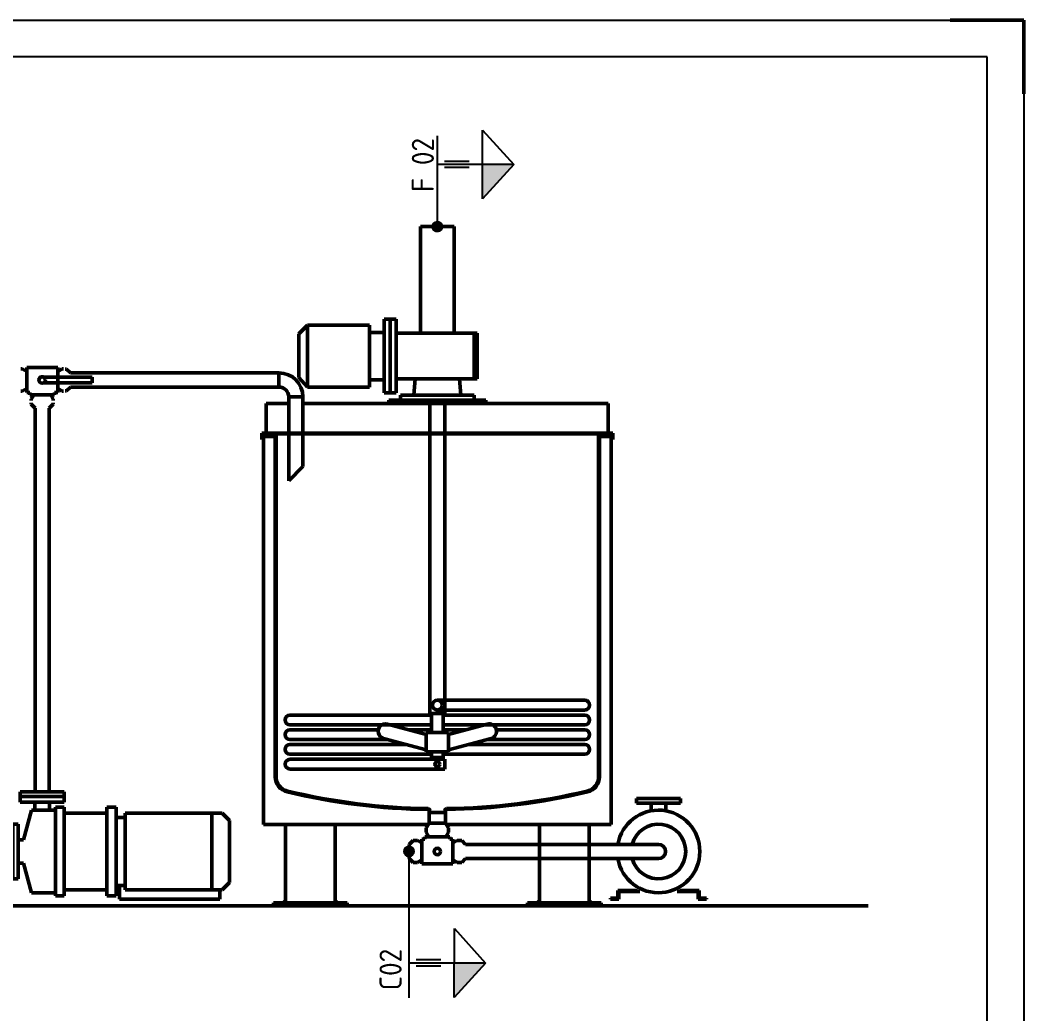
# Model space of a CAD drawing. Header units: millimetres. Extents: x 0 to 10500, y 0 to 7425.
# Drawn here: x 7096 to 10500, y 4057 to 7425 of the extents above; entities that cross this region are included whole.
import ezdxf

# ---------------------------------------------------------------- set-up
doc = ezdxf.new("R2010")
doc.units = ezdxf.units.MM
doc.header["$LTSCALE"] = 25
doc.linetypes.add('AM_ISO02W050', pattern=[7.5, 6, -1.5])
for name, color, linetype, lineweight in [('AM_0', 7, 'Continuous', 50), ('AM_3', 6, 'AM_ISO02W050', 25), ('AM_5', 3, 'Continuous', 25), ('AM_8', 1, 'Continuous', 25), ('AM_BOR', 7, 'Continuous', 50)]:
    doc.layers.add(name, color=color, linetype=linetype, lineweight=lineweight)
doc.styles.get("Standard").update_dxf_attribs({"font": 'ISOCP.SHX'})

# ---------------------------------------------------------------- blocks, each defined once
blk = doc.blocks.new('POMPALAT')
at = {"layer": 'AM_0', "color": 7, "linetype": 'Continuous'}
for p, q in [((3253.91, 1922.43), (3253.91, 1958.43)), ((3253.91, 1958.43), (3438.91, 1958.43)), ((3253.91, 1940.43), (3438.91, 1940.43)), ((3438.91, 1922.43), (3438.91, 1958.43)), ((3253.91, 1922.43), (3438.91, 1922.43)), ((3306.41, 1903.87), (3306.41, 1922.43)), ((3386.41, 1903.87), (3386.41, 1922.43)), ((3513.64, 1915.43), (3529.64, 1915.43)), ((3513.64, 1765.43), (3513.64, 1915.43)), ((3548.64, 1915.43), (3529.64, 1915.43)), ((3532.64, 1765.43), (3532.64, 1915.43)), ((3548.64, 1765.43), (3548.64, 1915.43)), ((3306.41, 1903.87), (3206.41, 1877.07)), ((3206.41, 1795.43), (3206.41, 1877.07)), ((3386.41, 1903.87), (3486.41, 1877.07)), ((3486.41, 1795.43), (3486.41, 1877.07)), ((3513.64, 1865.43), (3487.39, 1865.43)), ((3513.64, 1815.43), (3487.39, 1815.43)), ((3196.41, 1765.43), (3196.41, 1795.43)), ((3196.41, 1795.43), (3346.41, 1795.43)), ((3346.41, 1795.43), (3496.41, 1795.43)), ((3496.41, 1765.43), (3496.41, 1795.43)), ((3196.41, 1765.43), (3496.41, 1765.43)), ((3216.41, 1621.43), (3216.41, 1765.43)), ((3476.41, 1765.43), (3476.41, 1621.43)), ((3513.64, 1765.43), (3529.64, 1765.43)), ((3548.64, 1765.43), (3529.64, 1765.43)), ((3196.41, 1621.43), (3496.41, 1621.43)), ((3196.41, 1621.43), (3196.41, 1605.43)), ((3196.41, 1589.43), (3196.41, 1605.43)), ((3496.41, 1621.43), (3496.41, 1605.43)), ((3496.41, 1589.43), (3496.41, 1605.43)), ((3184.41, 1238.43), (3184.41, 1578.43)), ((3184.41, 1578.43), (3231.41, 1578.43)), ((3196.41, 1589.43), (3496.41, 1589.43)), ((3231.41, 1559.43), (3231.41, 1589.43)), ((3461.41, 1559.43), (3461.41, 1589.43)), ((3216.41, 1230.43), (3216.41, 1559.43)), ((3216.41, 1559.43), (3476.41, 1559.43)), ((3476.41, 1230.43), (3476.41, 1559.43)), ((3216.41, 1265.43), (3476.41, 1265.43)), ((3184.41, 1238.43), (3216.41, 1238.43)), ((3241.41, 1205.43), (3216.41, 1230.43)), ((3451.41, 1205.43), (3476.41, 1230.43)), ((3241.41, 1205.43), (3451.41, 1205.43))]:
    blk.add_line(p, q, dxfattribs=at)
blk = doc.blocks.new('A3')
for p, q in [((415, 292), (5, 292)), ((415, 5), (415, 292))]:
    blk.add_line(p, q)
at = {"layer": 'AM_BOR', "color": 1, "lineweight": 25}
for p, q in [((0, 297), (420, 297)), ((420, 297), (420, 0))]:
    blk.add_line(p, q, dxfattribs=at)
at = {"layer": 'AM_BOR'}
for p, q in [((420, 297), (410, 297)), ((420, 287), (420, 297))]:
    blk.add_line(p, q, dxfattribs=at)

msp = doc.modelspace()

# ---------------------------------------------------------------- linework, layer by layer
at = {"layer": 'AM_0', "color": 3, "linetype": 'Continuous'}
for p, q in [((8453.814, 6725.411), (8453.814, 6363.911)), ((8453.814, 6725.411), (8567.814, 6725.411)), ((8567.814, 6725.411), (8567.814, 6363.911)), ((8330.814, 6411.411), (8330.814, 6161.411)), ((8330.814, 6411.411), (8370.814, 6411.411)), ((8350.814, 6411.411), (8350.814, 6161.411)), ((8370.814, 6411.411), (8370.814, 6161.411)), ((8070.814, 6391.411), (8040.814, 6361.411)), ((8070.814, 6391.411), (8280.814, 6391.411)), ((8070.814, 6181.411), (8070.814, 6391.411)), ((8280.814, 6391.411), (8280.814, 6181.411)), ((8280.814, 6366.411), (8330.814, 6366.411)), ((8040.814, 6361.411), (8040.814, 6213.551)), ((8370.814, 6363.911), (8645.814, 6363.911)), ((8635.814, 6363.911), (8635.814, 6208.911)), ((8645.814, 6363.911), (8645.814, 6208.911)), ((8040.814, 6213.551), (8070.814, 6181.411)), ((8280.814, 6206.411), (8330.814, 6206.411)), ((8370.814, 6208.911), (8645.814, 6208.911)), ((8435.814, 6208.911), (8430.814, 6154.411)), ((8585.814, 6208.911), (8590.814, 6154.411)), ((8070.814, 6181.411), (8280.814, 6181.411)), ((8330.814, 6161.411), (8370.814, 6161.411)), ((8675.814, 6136.411), (8345.814, 6136.411)), ((8345.814, 6136.411), (8345.814, 6125.411)), ((8385.814, 6154.411), (8385.814, 6136.411)), ((8385.814, 6154.411), (8635.814, 6154.411)), ((8635.814, 6154.411), (8635.814, 6136.411)), ((8675.814, 6136.411), (8675.814, 6125.411)), ((7930.334, 6125.411), (8006.914, 6125.411)), ((7930.334, 6025.411), (7930.334, 6125.411)), ((8054.714, 6125.411), (9090.334, 6125.411)), ((8485.814, 6125.411), (8485.814, 5075.411)), ((8535.814, 6125.411), (8535.814, 5075.411)), ((9090.334, 6025.411), (9090.334, 6125.411)), ((7915.814, 6025.411), (9105.814, 6025.411)), ((7915.814, 6003.411), (7915.814, 6025.411)), ((8005.814, 6030.411), (8005.814, 6025.411)), ((8055.814, 6030.411), (8055.814, 6025.411)), ((9105.814, 6003.411), (9105.814, 6025.411)), ((7915.814, 6023.411), (9105.814, 6023.411)), ((7920.814, 6003.411), (7915.814, 6003.411)), ((7920.814, 6023.411), (7920.814, 4698.411)), ((7920.814, 6013.411), (7960.814, 6013.411)), ((7960.814, 6023.411), (7960.814, 4860.781)), ((7963.814, 6018.411), (7963.814, 4860.781)), ((9057.814, 6018.411), (9057.814, 4860.781)), ((9060.814, 6023.411), (9060.814, 4860.781)), ((9060.814, 6013.411), (9100.814, 6013.411)), ((9100.814, 6023.411), (9100.814, 4698.411)), ((9100.814, 6003.411), (9105.814, 6003.411)), ((8510.814, 5119.911), (9010.814, 5119.911)), ((8535.814, 5075.411), (8485.814, 5075.411)), ((8490.814, 5075.411), (8490.814, 5010.411)), ((8510.814, 5086.911), (9010.814, 5086.911)), ((8530.814, 5075.411), (8530.814, 5010.411)), ((8010.814, 5069.911), (8490.814, 5069.911)), ((8341.434, 5039.131), (8473.314, 5003.791)), ((8530.814, 5069.911), (9010.814, 5069.911)), ((8680.194, 5039.131), (8548.314, 5003.791)), ((8010.814, 5036.911), (8490.814, 5036.911)), ((8010.814, 5019.911), (8310.455, 5019.911)), ((8413.158, 5019.911), (8490.814, 5019.911)), ((8548.314, 5010.411), (8473.314, 5010.411)), ((8473.314, 5010.411), (8473.314, 4945.411)), ((8530.814, 5036.911), (9010.814, 5036.911)), ((8530.814, 5019.911), (8608.469, 5019.911)), ((8548.314, 5010.411), (8548.314, 4945.411)), ((8711.173, 5019.911), (9010.814, 5019.911)), ((8010.814, 4986.911), (8343.125, 4986.911)), ((8328.494, 4990.831), (8473.314, 4952.031)), ((8693.134, 4990.831), (8548.314, 4952.031)), ((8678.502, 4986.911), (9010.814, 4986.911)), ((8010.814, 4969.911), (8406.577, 4969.911)), ((8010.814, 4936.911), (8490.814, 4936.911)), ((8548.314, 4945.411), (8473.314, 4945.411)), ((8490.814, 4945.411), (8490.814, 4925.411)), ((8530.814, 4945.411), (8530.814, 4925.411)), ((8530.814, 4936.911), (9010.814, 4936.911)), ((8615.05, 4969.911), (9010.814, 4969.911)), ((8010.814, 4919.911), (8535.814, 4919.911)), ((8530.814, 4925.411), (8490.814, 4925.411)), ((8535.814, 4919.911), (8535.814, 4886.911)), ((8010.814, 4886.911), (8535.814, 4886.911)), ((8482.814, 4746.681), (8482.814, 4703.921)), ((8482.814, 4739.461), (8538.814, 4739.461)), ((8538.814, 4746.681), (8538.814, 4703.921)), ((7920.814, 4698.411), (8479.634, 4698.411)), ((7995.814, 4698.411), (7995.814, 4433.411)), ((8163.814, 4698.411), (8163.814, 4433.411)), ((8473.314, 4687.461), (8482.814, 4703.921)), ((8482.814, 4703.921), (8538.814, 4703.921)), ((8548.314, 4687.461), (8538.814, 4703.921)), ((8541.994, 4698.411), (9100.814, 4698.411)), ((8857.814, 4698.411), (8857.814, 4433.411)), ((9025.814, 4698.411), (9025.814, 4433.411)), ((8473.314, 4687.461), (8473.314, 4677.461)), ((8548.314, 4687.461), (8548.314, 4677.461)), ((7954.814, 4433.411), (7954.814, 4423.411)), ((8204.814, 4433.411), (7954.814, 4433.411)), ((7988.814, 4433.411), (7995.814, 4440.411)), ((8163.814, 4440.411), (8170.814, 4433.411)), ((8204.814, 4433.411), (8204.814, 4423.411)), ((8816.814, 4433.411), (8816.814, 4423.411)), ((8816.814, 4433.411), (9066.814, 4433.411)), ((8850.814, 4433.411), (8857.814, 4440.411)), ((9025.814, 4440.411), (9032.814, 4433.411)), ((9066.814, 4433.411), (9066.814, 4423.411)), ((7954.814, 4423.411), (8204.814, 4423.411)), ((8816.814, 4423.411), (9066.814, 4423.411))]:
    msp.add_line(p, q, dxfattribs=at)
at = {"layer": 'AM_0', "color": 7, "linetype": 'Continuous'}
for p, q in [((7098.315, 6242.911), (7103.315, 6242.911)), ((7118.315, 6234.251), (7103.315, 6242.911)), ((7118.315, 6247.411), (7223.315, 6247.411)), ((7118.315, 6163.411), (7118.315, 6247.411)), ((7223.315, 6163.411), (7223.315, 6247.411)), ((7223.315, 6234.251), (7238.315, 6242.911)), ((7238.315, 6242.911), (7243.315, 6242.911)), ((7248.315, 6242.411), (7253.315, 6242.411)), ((7253.315, 6242.411), (7266.315, 6229.411)), ((7175.405, 6215.411), (7340.815, 6215.411)), ((7973.814, 6229.411), (7266.315, 6229.411)), ((7340.815, 6215.411), (7340.815, 6195.411)), ((7973.814, 6181.411), (7973.814, 6229.411)), ((7098.315, 6167.911), (7103.315, 6167.911)), ((7118.315, 6176.571), (7103.315, 6167.911)), ((7118.315, 6163.411), (7128.815, 6163.411)), ((7128.815, 6163.411), (7128.815, 6155.411)), ((7175.405, 6195.411), (7340.815, 6195.411)), ((7212.815, 6163.411), (7223.315, 6163.411)), ((7212.815, 6163.411), (7212.815, 6155.411)), ((7223.315, 6176.571), (7238.315, 6167.911)), ((7238.315, 6167.911), (7243.315, 6167.911)), ((7248.315, 6168.411), (7253.315, 6168.411)), ((7253.315, 6168.411), (7266.315, 6181.411)), ((7973.814, 6181.411), (7266.315, 6181.411)), ((7128.815, 6155.411), (7212.815, 6155.411)), ((7141.975, 6155.411), (7133.315, 6140.411)), ((7133.315, 6135.411), (7133.315, 6140.411)), ((7133.815, 6127.911), (7133.815, 6122.911)), ((7199.655, 6155.411), (7208.315, 6140.411)), ((7207.815, 6127.911), (7207.815, 6122.911)), ((7208.315, 6135.411), (7208.315, 6140.411)), ((8006.814, 5863.961), (8006.814, 6148.411)), ((8006.814, 6148.411), (8054.814, 6148.411)), ((8054.814, 5911.961), (8054.814, 6148.411)), ((7133.815, 6122.911), (7146.815, 6109.911)), ((7146.815, 6099.911), (7146.815, 6109.911)), ((7146.815, 4806.461), (7146.815, 6099.911)), ((7194.615, 6099.911), (7194.615, 6099.911)), ((7207.815, 6122.911), (7194.815, 6109.911)), ((7194.815, 6099.911), (7194.815, 6109.911)), ((7194.815, 4806.461), (7194.815, 6099.911)), ((8006.814, 5863.961), (8054.814, 5911.961)), ((9335.814, 4787.461), (9185.814, 4787.461)), ((9185.814, 4771.461), (9185.814, 4787.461)), ((9335.814, 4771.461), (9185.814, 4771.461)), ((9235.814, 4771.461), (9235.814, 4745.211)), ((9285.814, 4771.461), (9285.814, 4745.211)), ((9335.814, 4771.461), (9335.814, 4787.461)), ((8473.314, 4682.461), (8473.314, 4672.461)), ((8481.974, 4657.461), (8473.314, 4672.461)), ((8539.654, 4657.461), (8548.314, 4672.461)), ((8548.314, 4682.461), (8548.314, 4672.461)), ((8428.314, 4644.961), (8414.814, 4631.461)), ((8414.814, 4631.461), (8414.814, 4583.461)), ((8428.314, 4644.961), (8443.314, 4644.961)), ((8458.314, 4636.301), (8443.314, 4644.961)), ((8458.314, 4649.461), (8468.814, 4649.461)), ((8458.314, 4649.461), (8458.314, 4565.461)), ((8468.814, 4657.461), (8552.814, 4657.461)), ((8468.814, 4649.461), (8468.814, 4657.461)), ((8552.814, 4649.461), (8552.814, 4657.461)), ((8552.814, 4649.461), (8563.314, 4649.461)), ((8563.314, 4649.461), (8563.314, 4565.461)), ((8563.314, 4636.301), (8578.314, 4644.961)), ((8578.314, 4644.961), (8593.314, 4644.961)), ((8593.314, 4644.961), (8606.814, 4631.461)), ((9260.814, 4631.461), (8606.814, 4631.461)), ((8428.314, 4569.961), (8414.814, 4583.461)), ((8428.314, 4569.961), (8443.314, 4569.961)), ((8458.314, 4578.621), (8443.314, 4569.961)), ((8458.314, 4565.461), (8563.314, 4565.461)), ((8563.314, 4578.621), (8578.314, 4569.961)), ((8578.314, 4569.961), (8593.314, 4569.961)), ((8593.314, 4569.961), (8606.814, 4583.461)), ((9260.814, 4583.461), (8606.814, 4583.461)), ((9122.814, 4475.461), (9189.564, 4475.461)), ((9122.814, 4449.461), (9122.814, 4475.461)), ((9126.814, 4445.461), (9126.814, 4471.461)), ((9126.814, 4471.461), (9197.534, 4471.461)), ((9394.814, 4471.461), (9324.094, 4471.461)), ((9398.814, 4475.461), (9332.064, 4475.461)), ((9394.814, 4445.461), (9394.814, 4471.461)), ((9398.814, 4449.461), (9398.814, 4475.461)), ((9097.814, 4445.461), (9097.814, 4449.461)), ((9097.814, 4449.461), (9122.814, 4449.461)), ((9126.814, 4445.461), (9097.814, 4445.461)), ((9423.814, 4445.461), (9394.814, 4445.461)), ((9423.814, 4449.461), (9398.814, 4449.461)), ((9423.814, 4445.461), (9423.814, 4449.461)), ((9971.962, 4423.411), (4478.131, 4423.411))]:
    msp.add_line(p, q, dxfattribs=at)
for centre in [(7170.815, 6205.411), (8510.814, 4607.461)]:
    msp.add_circle(centre, 11, dxfattribs=at)
at = {"layer": 'AM_0', "color": 3, "linetype": 'Continuous'}
for centre, radius in [((8510.814, 5103.411), 16.5), ((8510.814, 4903.411), 8.5)]:
    msp.add_circle(centre, radius, dxfattribs=at)
at = {"layer": 'AM_0', "color": 7, "linetype": 'Continuous'}
for centre, radius, start, end in [((7973.814, 6148.411), 81, 0, 90), ((7973.814, 6148.411), 33, 0, 90), ((9260.814, 4607.461), 140, 189.871, 170.129), ((9260.814, 4607.461), 92.5, 195.038, 164.962), ((9260.814, 4607.461), 24, 270, 90)]:
    msp.add_arc(centre, radius, start, end, dxfattribs=at)
at = {"layer": 'AM_0', "color": 3, "linetype": 'Continuous'}
for centre, radius, start, end in [((9010.814, 5103.411), 16.5, 270, 90), ((8010.814, 5053.411), 16.5, 90, 270), ((8334.964, 5014.981), 25, 74.9999, 255), ((8686.664, 5014.981), 25, 285, 105), ((9010.814, 5053.411), 16.5, 270, 90), ((8010.814, 5003.411), 16.5, 90, 270), ((9010.814, 5003.411), 16.5, 270, 90), ((8010.814, 4953.411), 16.5, 90, 270), ((9010.814, 4953.411), 16.5, 270, 90), ((8010.814, 4903.411), 16.5, 90, 270), ((8013.814, 4860.781), 53, 180, 256.914), ((8013.814, 4860.781), 50, 180, 256.634), ((9007.814, 4860.781), 50, 283.366, 0), ((9007.814, 4860.781), 53, 283.366, 0), ((8510.814, 6952.551), 2203, 256.641, 269.195), ((8510.814, 6952.551), 2200, 256.634, 269.195), ((8510.814, 6952.551), 2200, 270.805, 283.366), ((8510.814, 6952.551), 2203, 270.805, 283.366), ((8479.814, 4746.681), 3, 0, 89.1937), ((8479.814, 4746.681), 6, 0, 89.1937), ((8541.814, 4746.681), 6, 90.8063, 180), ((8541.814, 4746.681), 3, 90.8063, 180)]:
    msp.add_arc(centre, radius, start, end, dxfattribs=at)
at = {"layer": 'AM_3', "color": 1, "linetype": 'Continuous'}
for p, q in [((8526.164, 6718.543), (8504.364, 6740.363)), ((8504.664, 6740.498), (8526.314, 6718.878)), ((8526.414, 6719.218), (8505.014, 6740.628)), ((8505.364, 6740.753), (8526.564, 6719.568)), ((8526.664, 6719.923), (8505.714, 6740.873)), ((8506.064, 6740.983), (8526.764, 6720.283)), ((8526.914, 6720.648), (8506.464, 6741.083)), ((8506.814, 6741.183), (8526.964, 6721.023)), ((8527.064, 6721.408), (8507.214, 6741.273)), ((8507.614, 6741.353), (8527.164, 6721.798)), ((8527.214, 6722.193), (8508.014, 6741.423)), ((8508.414, 6741.488), (8527.314, 6722.603)), ((8527.364, 6723.018), (8508.814, 6741.543)), ((8509.264, 6741.588), (8527.414, 6723.443)), ((8527.414, 6723.878), (8509.664, 6741.623)), ((8510.114, 6741.648), (8527.464, 6724.328)), ((8527.464, 6724.788), (8510.614, 6741.663)), ((8511.064, 6741.663), (8527.464, 6725.258)), ((8527.464, 6725.743), (8511.564, 6741.648)), ((8512.064, 6741.618), (8527.414, 6726.243)), ((8527.364, 6726.763), (8512.564, 6741.568)), ((8513.114, 6741.503), (8527.314, 6727.303)), ((8527.214, 6727.858), (8513.664, 6741.413)), ((8514.264, 6741.303), (8527.114, 6728.443)), ((8526.964, 6729.058), (8514.864, 6741.163)), ((8515.514, 6740.983), (8526.814, 6729.703)), ((8526.564, 6730.398), (8516.214, 6740.763)), ((8516.964, 6740.488), (8526.314, 6731.143)), ((8511.814, 6708.363), (8494.164, 6726.028)), ((8494.164, 6725.583), (8511.364, 6708.343)), ((8510.914, 6708.333), (8494.164, 6725.118)), ((8494.164, 6724.643), (8510.464, 6708.338)), ((8509.964, 6708.353), (8494.164, 6724.158)), ((8494.214, 6726.468), (8512.264, 6708.398)), ((8494.214, 6723.653), (8509.464, 6708.388)), ((8512.714, 6708.443), (8494.264, 6726.898)), ((8508.914, 6708.438), (8494.264, 6723.128)), ((8494.314, 6727.313), (8513.114, 6708.493)), ((8494.314, 6722.588), (8508.414, 6708.508)), ((8513.514, 6708.558), (8494.364, 6727.723)), ((8494.414, 6728.123), (8513.914, 6708.628)), ((8507.814, 6708.598), (8494.414, 6722.023)), ((8514.314, 6708.708), (8494.514, 6728.513)), ((8494.514, 6721.433), (8507.264, 6708.718)), ((8494.614, 6728.898), (8514.714, 6708.798)), ((8506.614, 6708.868), (8494.664, 6720.813)), ((8515.064, 6708.893), (8494.714, 6729.273)), ((8494.814, 6729.643), (8515.464, 6708.993)), ((8494.864, 6720.158), (8505.964, 6709.053)), ((8515.814, 6709.103), (8494.914, 6730.008)), ((8495.014, 6730.363), (8516.164, 6709.218)), ((8505.264, 6709.283), (8495.064, 6719.458)), ((8516.514, 6709.343), (8495.164, 6730.708)), ((8495.264, 6731.053), (8516.864, 6709.473)), ((8495.364, 6718.698), (8504.514, 6709.568)), ((8517.214, 6709.608), (8495.414, 6731.388)), ((8495.564, 6731.718), (8517.514, 6709.748)), ((8517.864, 6709.893), (8495.714, 6732.043)), ((8503.664, 6709.943), (8495.764, 6717.853)), ((8495.864, 6732.363), (8518.164, 6710.048)), ((8518.464, 6710.208), (8496.014, 6732.673)), ((8496.164, 6732.983), (8518.764, 6710.368)), ((8496.264, 6716.883), (8502.664, 6710.443)), ((8519.114, 6710.538), (8496.364, 6733.283)), ((8496.514, 6733.583), (8519.364, 6710.713)), ((8519.664, 6710.893), (8496.714, 6733.873)), ((8496.864, 6734.158), (8519.964, 6711.078)), ((8501.464, 6711.198), (8497.014, 6715.658)), ((8520.264, 6711.268), (8497.064, 6734.443)), ((8497.264, 6734.718), (8520.514, 6711.463)), ((8520.814, 6711.663), (8497.464, 6734.988)), ((8497.664, 6735.258), (8521.064, 6711.863)), ((8521.314, 6712.073), (8497.864, 6735.518)), ((8498.114, 6735.778), (8521.564, 6712.288)), ((8521.814, 6712.508), (8498.314, 6736.028)), ((8498.514, 6736.278), (8522.064, 6712.728)), ((8522.314, 6712.958), (8498.764, 6736.518)), ((8499.014, 6736.758), (8522.564, 6713.193)), ((8522.814, 6713.428), (8499.214, 6736.993)), ((8499.464, 6737.223), (8523.014, 6713.673)), ((8523.264, 6713.918), (8499.714, 6737.448)), ((8499.964, 6737.668), (8523.464, 6714.168)), ((8523.664, 6714.428), (8500.214, 6737.883)), ((8500.514, 6738.093), (8523.914, 6714.688)), ((8524.114, 6714.953), (8500.764, 6738.298)), ((8501.014, 6738.498), (8524.314, 6715.223)), ((8524.514, 6715.498), (8501.314, 6738.693)), ((8501.564, 6738.883), (8524.664, 6715.783)), ((8524.864, 6716.068), (8501.864, 6739.068)), ((8502.164, 6739.248), (8525.064, 6716.358)), ((8525.214, 6716.653), (8502.464, 6739.423)), ((8502.764, 6739.593), (8525.414, 6716.953)), ((8525.564, 6717.263), (8503.064, 6739.758)), ((8503.364, 6739.918), (8525.714, 6717.573)), ((8525.864, 6717.893), (8503.714, 6740.073)), ((8504.014, 6740.218), (8526.014, 6718.213)), ((8525.964, 6731.968), (8517.764, 6740.133)), ((8518.714, 6739.663), (8525.464, 6732.908)), ((8524.764, 6734.068), (8519.864, 6738.978)), ((8521.814, 6737.493), (8523.314, 6736.023)), ((8414.564, 4624.173), (8398.164, 4607.768)), ((8398.164, 4607.298), (8415.014, 4624.173)), ((8398.164, 4608.253), (8414.064, 4624.158)), ((8415.514, 4624.158), (8398.164, 4606.838)), ((8398.214, 4606.388), (8415.964, 4624.133)), ((8413.564, 4624.128), (8398.214, 4608.753)), ((8416.364, 4624.098), (8398.214, 4605.953)), ((8398.264, 4609.273), (8413.064, 4624.078)), ((8398.264, 4605.528), (8416.814, 4624.053)), ((8412.514, 4624.013), (8398.314, 4609.813)), ((8417.214, 4623.998), (8398.314, 4605.113)), ((8398.414, 4604.703), (8417.614, 4623.933)), ((8398.414, 4610.368), (8411.964, 4623.923)), ((8418.014, 4623.863), (8398.464, 4604.308)), ((8411.364, 4623.813), (8398.514, 4610.953)), ((8398.564, 4603.918), (8418.414, 4623.783)), ((8418.814, 4623.693), (8398.664, 4603.533)), ((8398.664, 4611.568), (8410.764, 4623.673)), ((8398.714, 4603.158), (8419.164, 4623.593)), ((8410.114, 4623.493), (8398.814, 4612.213)), ((8419.564, 4623.493), (8398.864, 4602.793)), ((8398.964, 4602.433), (8419.914, 4623.383)), ((8399.064, 4612.908), (8409.414, 4623.273)), ((8420.264, 4623.263), (8399.064, 4602.078)), ((8399.214, 4601.728), (8420.614, 4623.138)), ((8420.964, 4623.008), (8399.314, 4601.388)), ((8408.664, 4622.998), (8399.314, 4613.653)), ((8399.464, 4601.053), (8421.264, 4622.873)), ((8421.614, 4622.728), (8399.614, 4600.723)), ((8399.664, 4614.478), (8407.864, 4622.643)), ((8399.764, 4600.403), (8421.914, 4622.583)), ((8422.264, 4622.428), (8399.914, 4600.083)), ((8400.064, 4599.773), (8422.564, 4622.268)), ((8406.914, 4622.173), (8400.164, 4615.418)), ((8422.864, 4622.103), (8400.214, 4599.463)), ((8400.414, 4599.163), (8423.164, 4621.933)), ((8423.464, 4621.758), (8400.564, 4598.868)), ((8400.764, 4598.578), (8423.764, 4621.578)), ((8400.864, 4616.578), (8405.764, 4621.488)), ((8424.064, 4621.393), (8400.964, 4598.293)), ((8401.114, 4598.008), (8424.314, 4621.203)), ((8424.614, 4621.008), (8401.314, 4597.733)), ((8401.514, 4597.463), (8424.864, 4620.808)), ((8425.114, 4620.603), (8401.714, 4597.198)), ((8401.964, 4596.938), (8425.414, 4620.393)), ((8425.664, 4620.178), (8402.164, 4596.678)), ((8403.814, 4620.003), (8402.314, 4618.533)), ((8402.364, 4596.428), (8425.914, 4619.958)), ((8426.164, 4619.733), (8402.614, 4596.183)), ((8402.814, 4595.938), (8426.414, 4619.503)), ((8426.614, 4619.268), (8403.064, 4595.703)), ((8403.314, 4595.468), (8426.864, 4619.028)), ((8427.114, 4618.788), (8403.564, 4595.238)), ((8403.814, 4595.018), (8427.314, 4618.538)), ((8427.514, 4618.288), (8404.064, 4594.798)), ((8404.314, 4594.583), (8427.764, 4618.028)), ((8427.964, 4617.768), (8404.564, 4594.373)), ((8404.814, 4594.173), (8428.164, 4617.498)), ((8428.364, 4617.228), (8405.114, 4593.973)), ((8405.364, 4593.778), (8428.564, 4616.953)), ((8428.764, 4616.668), (8405.664, 4593.588)), ((8405.964, 4593.403), (8428.914, 4616.383)), ((8429.114, 4616.093), (8406.264, 4593.223)), ((8406.514, 4593.048), (8429.264, 4615.793)), ((8429.464, 4615.493), (8406.864, 4592.878)), ((8407.164, 4592.718), (8429.614, 4615.183)), ((8429.764, 4614.873), (8407.464, 4592.558)), ((8407.764, 4592.403), (8429.914, 4614.553)), ((8430.064, 4614.228), (8408.114, 4592.258)), ((8408.414, 4592.118), (8430.214, 4613.898)), ((8430.364, 4613.563), (8408.764, 4591.983)), ((8409.114, 4591.853), (8430.464, 4613.218)), ((8430.614, 4612.873), (8409.464, 4591.728)), ((8409.814, 4591.613), (8430.714, 4612.518)), ((8430.814, 4612.153), (8410.164, 4591.503)), ((8410.564, 4591.403), (8430.914, 4611.783)), ((8431.014, 4611.408), (8410.914, 4591.308)), ((8411.314, 4591.218), (8431.114, 4611.023)), ((8431.214, 4610.633), (8411.714, 4591.138)), ((8412.114, 4591.068), (8431.264, 4610.233)), ((8431.314, 4609.823), (8412.514, 4591.003)), ((8412.914, 4590.953), (8431.364, 4609.408)), ((8431.414, 4608.978), (8413.364, 4590.908)), ((8413.814, 4590.873), (8431.464, 4608.538)), ((8431.464, 4608.093), (8414.264, 4590.853)), ((8414.714, 4590.843), (8431.464, 4607.628)), ((8431.464, 4607.153), (8415.164, 4590.848)), ((8415.664, 4590.863), (8431.464, 4606.668)), ((8431.414, 4606.163), (8416.164, 4590.898)), ((8416.714, 4590.948), (8431.364, 4605.638)), ((8431.314, 4605.098), (8417.214, 4591.018)), ((8417.814, 4591.108), (8431.214, 4604.533)), ((8431.114, 4603.943), (8418.364, 4591.228)), ((8419.014, 4591.378), (8430.964, 4603.323)), ((8430.764, 4602.668), (8419.664, 4591.563)), ((8420.364, 4591.793), (8430.564, 4601.968)), ((8430.264, 4601.208), (8421.114, 4592.078)), ((8421.964, 4592.453), (8429.864, 4600.363)), ((8429.364, 4599.393), (8422.964, 4592.953)), ((8424.164, 4593.708), (8428.614, 4598.168))]:
    msp.add_line(p, q, dxfattribs=at)
for centre in [(8510.814, 6724.998), (8414.814, 4607.508)]:
    msp.add_circle(centre, 16.665, dxfattribs=at)
at = {"layer": 'AM_5'}
for p, q in [((8664.464, 7052.342), (8770.564, 6935.642)), ((8664.464, 6818.892), (8664.464, 7052.342)), ((8510.814, 6724.998), (8510.814, 7032.292)), ((8619.214, 6946.242), (8535.314, 6946.242)), ((8770.564, 6935.642), (8510.814, 6935.642)), ((8619.214, 6925.042), (8535.314, 6925.042)), ((8770.564, 6935.642), (8664.464, 6818.892)), ((8414.737, 4111.796), (8414.814, 4607.508)), ((8568.387, 4112.48), (8568.442, 4345.93)), ((8568.442, 4345.93), (8674.515, 4229.205)), ((8674.515, 4229.205), (8414.765, 4229.267)), ((8523.167, 4239.841), (8439.267, 4239.861)), ((8674.515, 4229.205), (8568.387, 4112.48)), ((8523.162, 4218.641), (8439.262, 4218.661))]:
    msp.add_line(p, q, dxfattribs=at)
at = {"layer": 'AM_8'}
for points in [[(8664.464, 6935.642), (8664.464, 6818.892), (8770.564, 6935.642)], [(8568.415, 4229.267), (8568.415, 4112.517), (8674.515, 4229.267)]]:
    msp.add_solid(points, dxfattribs=at)

# ---------------------------------------------------------------- block references
at = {"lineweight": 0, "xscale": 25, "yscale": 25, "zscale": 25}
msp.add_blockref('A3', (0, 0), dxfattribs=at)
at = {"layer": 'AM_0', "rotation": 90}
msp.add_blockref('POMPALAT', (9011.245, 1261.051), dxfattribs=at)

# ---------------------------------------------------------------- texts
at = {"layer": 'AM_5', "color": 2, "linetype": 'Continuous'}
for s, rotation, p in [('F 02', 90.0001, (8499.164, 6842.192)), ('C02', 89.986406, (8389.686, 4137.152))]:
    msp.add_text(s, height=74.9875, rotation=rotation, dxfattribs=at).set_placement(p)

doc.saveas('drawing.dxf')
